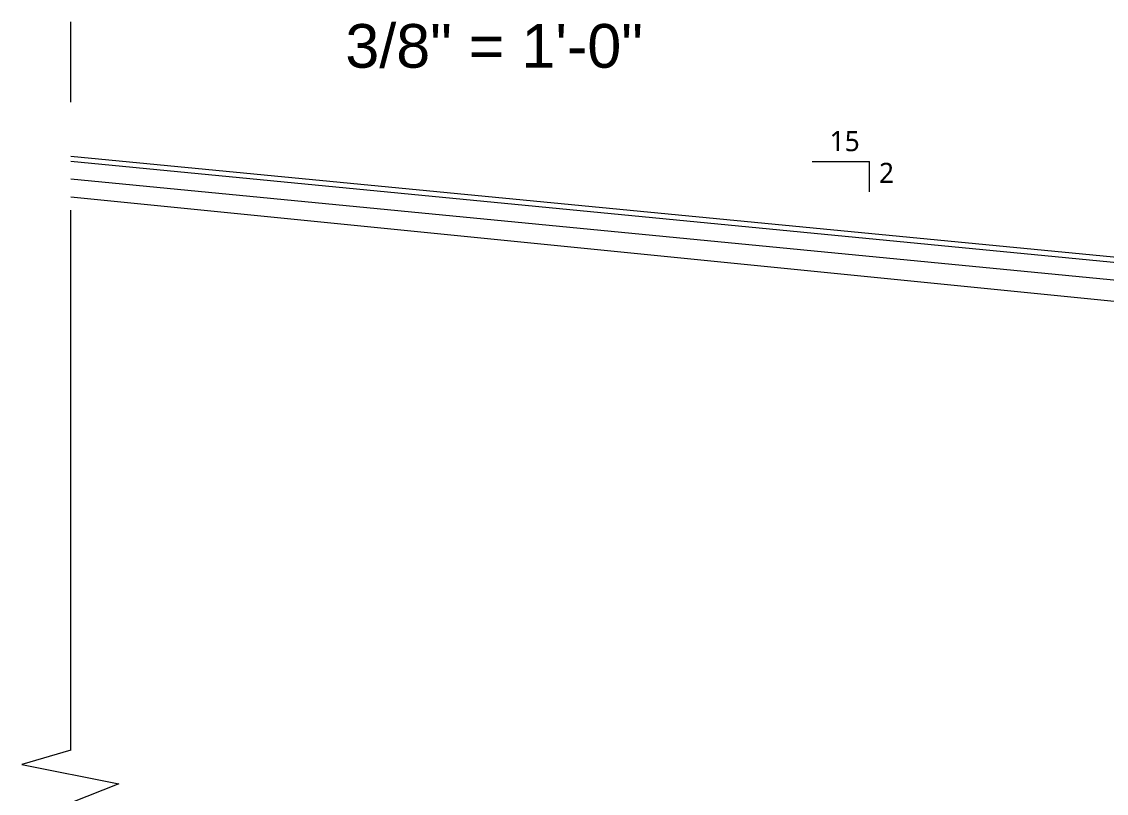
# Model space of a CAD drawing. Header units: feet. Extents: x -21894 to -15366, y -14204 to -9109.
# Drawn here: x -21276.54 to -21271.51, y -11068.28 to -11064.71 of the extents above; entities that cross this region are included whole.
import ezdxf

# ---------------------------------------------------------------- set-up
doc = ezdxf.new("R2010")
doc.units = ezdxf.units.FT
doc.header["$MEASUREMENT"] = 0
doc.linetypes.add('CENTERX2', pattern=[4, 2.5, -0.5, 0.5, -0.5])
doc.layers.get('0').update_dxf_attribs({"color": 4, "linetype": 'CENTERX2', "lineweight": 5})
for name, color, linetype, lineweight in [('anno', 7, 'Continuous', 9), ('dim', 3, 'Continuous', 5), ('pipe', 4, 'Continuous', 5), ('wall', 7, 'Continuous', 9), ('wall-outside', 7, 'Continuous', 13)]:
    doc.layers.add(name, color=color, linetype=linetype, lineweight=lineweight)
doc.styles.add('building', font='Roboto_Light.ttf')
doc.styles.add('PDF Arial', font='arial.ttf')

msp = doc.modelspace()

# ---------------------------------------------------------------- linework, layer by layer
msp.add_line((-21276.30776, -11068.08501), (-21276.30776, -11064.71447))
at = {"layer": 'anno'}
for p in [(-21272.87717, -11065.36058), (-21272.61117, -11065.5012)]:
    msp.add_line(p, (-21272.61117, -11065.36058), dxfattribs=at)
at = {"layer": 'dim'}
for p, q in [((-21276.30776, -11068.08501), (-21276.53576, -11068.15078)), ((-21276.53576, -11068.15078), (-21276.08544, -11068.24059)), ((-21276.08544, -11068.24059), (-21276.30776, -11068.32746))]:
    msp.add_line(p, q, dxfattribs=at)
at = {"layer": 'pipe'}
msp.add_line((-21276.30776, -11065.4408), (-21271.15901, -11065.93907), dxfattribs=at)
at = {"layer": 'wall', "color": 1}
msp.add_line((-21276.30776, -11065.35839), (-21270.89364, -11065.88234), dxfattribs=at)
at = {"layer": 'wall'}
msp.add_line((-21276.30776, -11065.52355), (-21271.0577, -11066.04856), dxfattribs=at)
at = {"layer": 'wall-outside'}
msp.add_line((-21276.30776, -11065.33484), (-21270.8702, -11065.86106), dxfattribs=at)

# ---------------------------------------------------------------- texts
at = {"layer": 'anno', "insert": (-21275.03742, -11064.9292), "char_height": 0.2022727, "attachment_point": 7, "style": 'PDF Arial'}
msp.add_mtext('3/8" = 1\'-0"', dxfattribs=at)
at = {"layer": 'dim', "attachment_point": 1, "style": 'building'}
for s, insert, char_height in [('15', (-21272.79587, -11065.21867), 0.093751), ('2', (-21272.56719, -11065.36633), 0.09375)]:
    msp.add_mtext_dynamic_manual_height_columns(s, width=0.1999078, gutter_width=0.01563, heights=[0], dxfattribs=dict(at, insert=insert, char_height=char_height))

doc.saveas('drawing.dxf')
